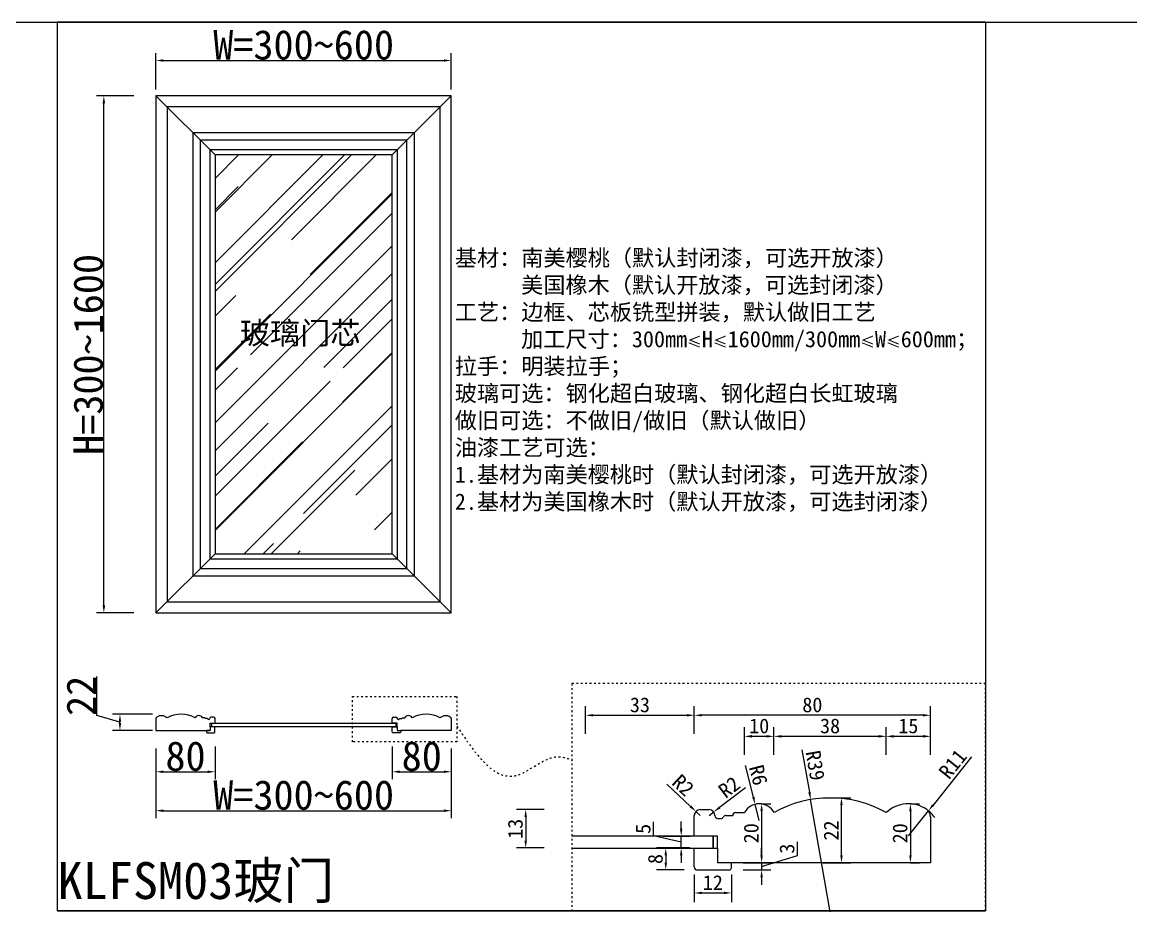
# Model space of a CAD drawing. Header units: millimetres. Extents: x 85186 to 129000, y -77269 to -36327.
# Drawn here: x 86820 to 88322, y -58719 to -57515 of the extents above; entities that cross this region are included whole.
import ezdxf

# ---------------------------------------------------------------- set-up
doc = ezdxf.new("R2010")
doc.units = ezdxf.units.MM
doc.linetypes.add('100', pattern=[30, 12, -18])
doc.layers.add('主色线', color=29, linetype='Continuous', lineweight=5)
doc.styles.add('KLF-1_宋体', font='SimSun.ttf')
doc.styles.get("Standard").update_dxf_attribs({"font": 'SimSun.ttf'})
doc.styles.add('ZB_宋体', font='SimSun.ttf')
doc.dimstyles.new('ZB16-1.0+4倍大样', dxfattribs={"dimscale": 10, "dimtxt": 2, "dimasz": 1, "dimexe": 1.25, "dimexo": 0.625, "dimgap": 0.4, "dimtad": 1, "dimdec": 1, "dimlfac": 0.25, "dimtxsty": 'Standard', "dimcen": 2.5, "dimclrd": 144, "dimclre": 144, "dimclrt": 4, "dimadec": 0, "dimazin": 0, "dimtfac": 1, "dimtdec": 1, "dimtmove": 1, "dimatfit": 3, "dimfxlon": 1, "dimarcsym": 0})
doc.dimstyles.new('客来福标注小', dxfattribs={"dimscale": 20, "dimtxt": 2, "dimasz": 0.5, "dimexe": 0.5, "dimexo": 0, "dimgap": 0.05, "dimtad": 1, "dimdec": 0, "dimzin": 0, "dimdsep": 46, "dimtxsty": 'Standard', "dimcen": 0, "dimclrd": 256, "dimclre": 256, "dimclrt": 256, "dimadec": 0, "dimazin": 0, "dimtfac": 1, "dimtdec": 0, "dimtofl": 0, "dimtmove": 1, "dimatfit": 3, "dimfxl": 2.2, "dimfxlon": 1, "dimtolj": 1, "dimtzin": 0, "dimarcsym": 0})

# ---------------------------------------------------------------- blocks, each defined once
blk = doc.blocks.new('*D2604')
at = {"lineweight": -2, "transparency": 16777216}
for p, q in [((86971.7, -57614.6), (86921, -57614.6)), ((86931, -58304.6), (86931, -57624.6)), ((86971.7, -58314.6), (86921, -58314.6))]:
    blk.add_line(p, q, dxfattribs=at)
at = {"transparency": 16777216}
for points in [[(86929.3, -57624.6), (86932.7, -57624.6), (86931, -57614.6)], [(86929.3, -58304.6), (86932.7, -58304.6), (86931, -58314.6)]]:
    blk.add_solid(points, dxfattribs=at)
at = {"layer": 'Defpoints', "color": 0, "transparency": 16777216}
for p in [(86931, -57614.6), (86971.7, -57614.6), (86971.7, -58314.6)]:
    blk.add_point(p, dxfattribs=at)
at = {"transparency": 16777216, "insert": (86910, -57964.6), "char_height": 40, "attachment_point": 5, "rotation": 90, "style": 'KLF-1_宋体'}
blk.add_mtext('\\A1;H=300~1600', dxfattribs=at)
blk = doc.blocks.new('*D2605')
at = {"lineweight": -2, "transparency": 16777216}
for p, q in [((86921.3, -58453.4), (86921.3, -58400.6)), ((86952.8, -58462.8), (86921.3, -58453.4)), ((86996.8, -58451.8), (86942.8, -58451.8)), ((86952.8, -58463.8), (86952.8, -58461.8)), ((86996.8, -58473.8), (86942.8, -58473.8))]:
    blk.add_line(p, q, dxfattribs=at)
at = {"transparency": 16777216}
for points in [[(86951.1, -58461.8), (86954.4, -58461.8), (86952.8, -58451.8)], [(86951.1, -58463.8), (86954.4, -58463.8), (86952.8, -58473.8)]]:
    blk.add_solid(points, dxfattribs=at)
at = {"layer": 'Defpoints', "color": 0, "transparency": 16777216}
for p in [(86952.8, -58451.8), (87035.6, -58451.8), (87035.6, -58473.8)]:
    blk.add_point(p, dxfattribs=at)
at = {"transparency": 16777216, "insert": (86900.3, -58427), "char_height": 40, "attachment_point": 5, "rotation": 90, "style": 'KLF-1_宋体'}
blk.add_mtext('\\A1;22', dxfattribs=at)
blk = doc.blocks.new('*D2606')
at = {"lineweight": -2, "transparency": 16777216}
for p, q in [((87001.6, -57606), (87001.6, -57556.6)), ((87401.6, -57606), (87401.6, -57556.6)), ((87011.6, -57566.6), (87391.6, -57566.6))]:
    blk.add_line(p, q, dxfattribs=at)
at = {"transparency": 16777216}
for points in [[(87011.6, -57564.9), (87011.6, -57568.2), (87001.6, -57566.6)], [(87391.6, -57564.9), (87391.6, -57568.2), (87401.6, -57566.6)]]:
    blk.add_solid(points, dxfattribs=at)
at = {"layer": 'Defpoints', "color": 0, "transparency": 16777216}
for p in [(87401.6, -57566.6), (87001.6, -57606), (87401.6, -57606)]:
    blk.add_point(p, dxfattribs=at)
at = {"transparency": 16777216, "insert": (87201.6, -57545.6), "char_height": 40, "attachment_point": 5, "style": 'KLF-1_宋体'}
blk.add_mtext('\\A1;W=300~600', dxfattribs=at)
blk = doc.blocks.new('*D2607')
at = {"lineweight": -2, "transparency": 16777216}
for p, q in [((87001.6, -58498.1), (87001.6, -58539.8)), ((87081.6, -58495.6), (87081.6, -58539.8)), ((87011.6, -58529.8), (87071.6, -58529.8))]:
    blk.add_line(p, q, dxfattribs=at)
at = {"transparency": 16777216}
for points in [[(87011.6, -58528.1), (87011.6, -58531.4), (87001.6, -58529.8)], [(87071.6, -58528.1), (87071.6, -58531.4), (87081.6, -58529.8)]]:
    blk.add_solid(points, dxfattribs=at)
at = {"layer": 'Defpoints', "color": 0, "transparency": 16777216}
for p in [(87001.6, -58498.1), (87081.6, -58495.6), (87081.6, -58529.8)]:
    blk.add_point(p, dxfattribs=at)
at = {"transparency": 16777216, "insert": (87041.6, -58508.8), "char_height": 40, "attachment_point": 5, "style": 'KLF-1_宋体'}
blk.add_mtext('\\A1;80', dxfattribs=at)
blk = doc.blocks.new('*D2608')
at = {"lineweight": -2, "transparency": 16777216}
for p, q in [((87321.6, -58495.6), (87321.6, -58539.8)), ((87401.6, -58498.1), (87401.6, -58539.8)), ((87331.6, -58529.8), (87391.6, -58529.8))]:
    blk.add_line(p, q, dxfattribs=at)
at = {"transparency": 16777216}
for points in [[(87331.6, -58528.1), (87331.6, -58531.4), (87321.6, -58529.8)], [(87391.6, -58528.1), (87391.6, -58531.4), (87401.6, -58529.8)]]:
    blk.add_solid(points, dxfattribs=at)
at = {"layer": 'Defpoints', "color": 0, "transparency": 16777216}
for p in [(87321.6, -58495.6), (87401.6, -58498.1), (87401.6, -58529.8)]:
    blk.add_point(p, dxfattribs=at)
at = {"transparency": 16777216, "insert": (87361.6, -58508.8), "char_height": 40, "attachment_point": 5, "style": 'KLF-1_宋体'}
blk.add_mtext('\\A1;80', dxfattribs=at)
blk = doc.blocks.new('*D2609')
at = {"lineweight": -2, "transparency": 16777216}
for p, q in [((87001.6, -58538.5), (87001.6, -58592.5)), ((87401.6, -58538.5), (87401.6, -58592.5)), ((87011.6, -58582.5), (87391.6, -58582.5))]:
    blk.add_line(p, q, dxfattribs=at)
at = {"transparency": 16777216}
for points in [[(87011.6, -58580.8), (87011.6, -58584.2), (87001.6, -58582.5)], [(87391.6, -58580.8), (87391.6, -58584.2), (87401.6, -58582.5)]]:
    blk.add_solid(points, dxfattribs=at)
at = {"layer": 'Defpoints', "color": 0, "transparency": 16777216}
for p in [(87001.6, -58513), (87401.6, -58513), (87401.6, -58582.5)]:
    blk.add_point(p, dxfattribs=at)
at = {"transparency": 16777216, "insert": (87201.6, -58561.5), "char_height": 40, "attachment_point": 5, "style": 'KLF-1_宋体'}
blk.add_mtext('\\A1;W=300~600', dxfattribs=at)
blk = doc.blocks.new('*D2610')
at = {"color": 144, "lineweight": -2, "transparency": 16777216}
for p, q in [((87527.4, -58581), (87489.9, -58581)), ((87502.4, -58591), (87502.4, -58623)), ((87527.4, -58633), (87489.9, -58633))]:
    blk.add_line(p, q, dxfattribs=at)
at = {"color": 144, "transparency": 16777216}
for points in [[(87500.7, -58591), (87504, -58591), (87502.4, -58581)], [(87500.7, -58623), (87504, -58623), (87502.4, -58633)]]:
    blk.add_solid(points, dxfattribs=at)
at = {"layer": 'Defpoints', "color": 0, "transparency": 16777216}
for p in [(87558.6, -58581), (87502.4, -58633), (87558.6, -58633)]:
    blk.add_point(p, dxfattribs=at)
at = {"color": 4, "transparency": 16777216, "insert": (87488.4, -58607), "char_height": 20, "attachment_point": 5, "rotation": 90}
blk.add_mtext('13', dxfattribs=at)
blk = doc.blocks.new('*D2611')
at = {"color": 144, "lineweight": -2, "transparency": 16777216}
for p, q in [((87730.7, -58478.3), (87730.7, -58440.8)), ((88050.7, -58478.3), (88050.7, -58440.8)), ((88040.7, -58453.3), (87740.7, -58453.3))]:
    blk.add_line(p, q, dxfattribs=at)
at = {"color": 144, "transparency": 16777216}
for points in [[(87740.7, -58451.6), (87740.7, -58454.9), (87730.7, -58453.3)], [(88040.7, -58451.6), (88040.7, -58454.9), (88050.7, -58453.3)]]:
    blk.add_solid(points, dxfattribs=at)
at = {"layer": 'Defpoints', "color": 0, "transparency": 16777216}
for p in [(87730.7, -58453.3), (87730.7, -58561.9), (88050.7, -58621.9)]:
    blk.add_point(p, dxfattribs=at)
at = {"color": 4, "transparency": 16777216, "insert": (87890.7, -58439.3), "char_height": 20, "attachment_point": 5}
blk.add_mtext('80', dxfattribs=at)
blk = doc.blocks.new('*D2612')
at = {"color": 144, "lineweight": -2, "transparency": 16777216}
for p, q in [((87905.1, -58565), (87942.6, -58565)), ((87930.1, -58643), (87930.1, -58575)), ((87905.1, -58653), (87942.6, -58653))]:
    blk.add_line(p, q, dxfattribs=at)
at = {"color": 144, "transparency": 16777216}
for points in [[(87928.5, -58575), (87931.8, -58575), (87930.1, -58565)], [(87928.5, -58643), (87931.8, -58643), (87930.1, -58653)]]:
    blk.add_solid(points, dxfattribs=at)
at = {"layer": 'Defpoints', "color": 0, "transparency": 16777216}
for p in [(87743.5, -58565), (87930.1, -58565), (87878.7, -58653)]:
    blk.add_point(p, dxfattribs=at)
at = {"color": 4, "transparency": 16777216, "insert": (87916.1, -58609.3), "char_height": 20, "attachment_point": 5, "rotation": 90}
blk.add_mtext('22', dxfattribs=at)
blk = doc.blocks.new('*D2613')
at = {"color": 144, "lineweight": -2, "transparency": 16777216}
for p, q in [((87583.5, -58478.3), (87583.5, -58440.8)), ((87730.7, -58478.3), (87730.7, -58440.8)), ((87593.5, -58453.3), (87720.7, -58453.3))]:
    blk.add_line(p, q, dxfattribs=at)
at = {"color": 144, "transparency": 16777216}
for points in [[(87593.5, -58451.6), (87593.5, -58454.9), (87583.5, -58453.3)], [(87720.7, -58451.6), (87720.7, -58454.9), (87730.7, -58453.3)]]:
    blk.add_solid(points, dxfattribs=at)
at = {"layer": 'Defpoints', "color": 0, "transparency": 16777216}
for p in [(87730.7, -58453.3), (87583.5, -58531.9), (87730.7, -58539.9)]:
    blk.add_point(p, dxfattribs=at)
at = {"color": 4, "transparency": 16777216, "insert": (87657.1, -58439.3), "char_height": 20, "attachment_point": 5}
blk.add_mtext('33', dxfattribs=at)
blk = doc.blocks.new('*D2614')
at = {"color": 144, "lineweight": -2, "transparency": 16777216}
for p, q in [((87713, -58607), (87713, -58597)), ((87675.6, -58616.5), (87675.6, -58597.6)), ((87713, -58625), (87675.6, -58616.5)), ((87688, -58617), (87725.5, -58617)), ((87713, -58633), (87713, -58617)), ((87713, -58633), (87713, -58617)), ((87724.5, -58633), (87700.5, -58633)), ((87713, -58643), (87713, -58653))]:
    blk.add_line(p, q, dxfattribs=at)
at = {"color": 144, "transparency": 16777216}
for points in [[(87711.4, -58607), (87714.7, -58607), (87713, -58617)], [(87711.4, -58643), (87714.7, -58643), (87713, -58633)]]:
    blk.add_solid(points, dxfattribs=at)
at = {"layer": 'Defpoints', "color": 0, "transparency": 16777216}
for p in [(87674.9, -58617), (87713, -58617), (87730.7, -58633)]:
    blk.add_point(p, dxfattribs=at)
at = {"color": 4, "transparency": 16777216, "insert": (87661.6, -58607.1), "char_height": 20, "attachment_point": 5, "rotation": 90}
blk.add_mtext('5', dxfattribs=at)
blk = doc.blocks.new('*D2615')
at = {"color": 144, "lineweight": -2, "transparency": 16777216}
for p, q in [((87990.7, -58506.8), (87990.7, -58469.3)), ((88050.7, -58506.8), (88050.7, -58469.3)), ((88040.7, -58481.8), (88000.7, -58481.8))]:
    blk.add_line(p, q, dxfattribs=at)
at = {"color": 144, "transparency": 16777216}
for points in [[(88000.7, -58480.1), (88000.7, -58483.5), (87990.7, -58481.8)], [(88040.7, -58480.1), (88040.7, -58483.5), (88050.7, -58481.8)]]:
    blk.add_solid(points, dxfattribs=at)
at = {"layer": 'Defpoints', "color": 0, "transparency": 16777216}
for p in [(87990.7, -58481.8), (87990.7, -58535.9), (88050.7, -58624.4)]:
    blk.add_point(p, dxfattribs=at)
at = {"color": 4, "transparency": 16777216, "insert": (88020.7, -58467.8), "char_height": 20, "attachment_point": 5}
blk.add_mtext('15', dxfattribs=at)
blk = doc.blocks.new('*D2616')
at = {"color": 144, "lineweight": -2, "transparency": 16777216}
for p, q in [((87838.7, -58506.8), (87838.7, -58469.3)), ((87990.7, -58506.8), (87990.7, -58469.3)), ((87980.7, -58481.8), (87848.7, -58481.8))]:
    blk.add_line(p, q, dxfattribs=at)
at = {"color": 144, "transparency": 16777216}
for points in [[(87848.7, -58480.1), (87848.7, -58483.5), (87838.7, -58481.8)], [(87980.7, -58480.1), (87980.7, -58483.5), (87990.7, -58481.8)]]:
    blk.add_solid(points, dxfattribs=at)
at = {"layer": 'Defpoints', "color": 0, "transparency": 16777216}
for p in [(87838.7, -58481.8), (87990.7, -58535.9), (87838.7, -58585)]:
    blk.add_point(p, dxfattribs=at)
at = {"color": 4, "transparency": 16777216, "insert": (87914.7, -58467.8), "char_height": 20, "attachment_point": 5}
blk.add_mtext('38', dxfattribs=at)
blk = doc.blocks.new('*D2617')
at = {"color": 144, "lineweight": -2, "transparency": 16777216}
for p, q in [((87798.7, -58506.8), (87798.7, -58469.3)), ((87838.7, -58506.8), (87838.7, -58469.3)), ((87828.7, -58481.8), (87808.7, -58481.8))]:
    blk.add_line(p, q, dxfattribs=at)
at = {"color": 144, "transparency": 16777216}
for points in [[(87808.7, -58480.1), (87808.7, -58483.5), (87798.7, -58481.8)], [(87828.7, -58480.1), (87828.7, -58483.5), (87838.7, -58481.8)]]:
    blk.add_solid(points, dxfattribs=at)
at = {"layer": 'Defpoints', "color": 0, "transparency": 16777216}
for p in [(87798.7, -58481.8), (87798.7, -58585), (87838.7, -58585)]:
    blk.add_point(p, dxfattribs=at)
at = {"color": 4, "transparency": 16777216, "insert": (87818.7, -58467.8), "char_height": 20, "attachment_point": 5}
blk.add_mtext('10', dxfattribs=at)
blk = doc.blocks.new('*D2618')
at = {"color": 144, "lineweight": -2, "transparency": 16777216}
for p, q in [((88023.5, -58573.2), (88036, -58573.2)), ((88023.5, -58583.2), (88023.5, -58643)), ((88023.5, -58653), (88036, -58653))]:
    blk.add_line(p, q, dxfattribs=at)
at = {"color": 144, "transparency": 16777216}
for points in [[(88021.8, -58583.2), (88025.2, -58583.2), (88023.5, -58573.2)], [(88021.8, -58643), (88025.2, -58643), (88023.5, -58653)]]:
    blk.add_solid(points, dxfattribs=at)
at = {"layer": 'Defpoints', "color": 0, "transparency": 16777216}
for p in [(88017.4, -58573.2), (88017.4, -58653), (88023.5, -58653)]:
    blk.add_point(p, dxfattribs=at)
at = {"color": 4, "transparency": 16777216, "insert": (88009.5, -58613.1), "char_height": 20, "attachment_point": 5, "rotation": 90}
blk.add_mtext('20', dxfattribs=at)
blk = doc.blocks.new('*D2619')
at = {"color": 144, "lineweight": -2, "transparency": 16777216}
for p, q in [((87821.9, -58573), (87834.4, -58573)), ((87821.9, -58583), (87821.9, -58643)), ((87821.9, -58653), (87834.4, -58653))]:
    blk.add_line(p, q, dxfattribs=at)
at = {"color": 144, "transparency": 16777216}
for points in [[(87820.3, -58583), (87823.6, -58583), (87821.9, -58573)], [(87820.3, -58643), (87823.6, -58643), (87821.9, -58653)]]:
    blk.add_solid(points, dxfattribs=at)
at = {"layer": 'Defpoints', "color": 0, "transparency": 16777216}
for p in [(87818.7, -58573), (87818.7, -58653), (87821.9, -58653)]:
    blk.add_point(p, dxfattribs=at)
at = {"color": 4, "transparency": 16777216, "insert": (87807.9, -58613), "char_height": 20, "attachment_point": 5, "rotation": 90}
blk.add_mtext('20', dxfattribs=at)
blk = doc.blocks.new('*D2620')
at = {"color": 144, "lineweight": -2, "transparency": 16777216}
for p, q in [((88106.4, -58509.6), (88054.2, -58574.8)), ((88020.7, -58616.6), (88048, -58582.6))]:
    blk.add_line(p, q, dxfattribs=at)
blk.add_arc((88020.7, -58616.6), 43.5, 34.8478, 55.1769, dxfattribs=at)
at = {"color": 144, "transparency": 16777216}
blk.add_solid([(88052.9, -58573.8), (88055.5, -58575.8), (88048, -58582.6)], dxfattribs=at)
at = {"layer": 'Defpoints', "color": 0, "transparency": 16777216}
for p in [(88048, -58582.6), (88020.7, -58616.6)]:
    blk.add_point(p, dxfattribs=at)
at = {"color": 4, "transparency": 16777216, "insert": (88080.8, -58519.2), "char_height": 20, "attachment_point": 5, "rotation": 51.3041}
blk.add_mtext('R11', dxfattribs=at)
blk = doc.blocks.new('*D2621')
at = {"color": 144, "lineweight": -2, "transparency": 16777216}
for p, q in [((87876.6, -58499.9), (87886.6, -58557.5)), ((87914.7, -58719.4), (87888.3, -58567.3))]:
    blk.add_line(p, q, dxfattribs=at)
at = {"color": 144, "transparency": 16777216}
blk.add_solid([(87888.3, -58557.2), (87885, -58557.7), (87888.3, -58567.3)], dxfattribs=at)
at = {"layer": 'Defpoints', "color": 0, "transparency": 16777216}
for p in [(87888.3, -58567.3), (87914.7, -58719.4)]:
    blk.add_point(p, dxfattribs=at)
at = {"color": 4, "transparency": 16777216, "insert": (87894.6, -58521.3), "char_height": 20, "attachment_point": 5, "rotation": 279.8522}
blk.add_mtext('R39', dxfattribs=at)
blk = doc.blocks.new('*D2622')
at = {"color": 144, "lineweight": -2, "transparency": 16777216}
for p, q in [((87799.7, -58521.2), (87810.7, -58564.1)), ((87818.7, -58595.7), (87813.1, -58573.7))]:
    blk.add_line(p, q, dxfattribs=at)
at = {"color": 144, "transparency": 16777216}
blk.add_solid([(87812.3, -58563.6), (87809.1, -58564.5), (87813.1, -58573.7)], dxfattribs=at)
at = {"layer": 'Defpoints', "color": 0, "transparency": 16777216}
for p in [(87813.1, -58573.7), (87818.7, -58595.7)]:
    blk.add_point(p, dxfattribs=at)
at = {"color": 4, "transparency": 16777216, "insert": (87817.5, -58534.3), "char_height": 20, "attachment_point": 5, "rotation": 284.3203}
blk.add_mtext('R6', dxfattribs=at)
blk = doc.blocks.new('*D2623')
at = {"color": 144, "lineweight": -2, "transparency": 16777216}
for p, q in [((87693.7, -58546.5), (87725.7, -58576.7)), ((87738.7, -58589), (87732.9, -58583.5))]:
    blk.add_line(p, q, dxfattribs=at)
at = {"color": 144, "transparency": 16777216}
blk.add_solid([(87726.8, -58575.5), (87724.5, -58577.9), (87732.9, -58583.5)], dxfattribs=at)
at = {"layer": 'Defpoints', "color": 0, "transparency": 16777216}
for p in [(87732.9, -58583.5), (87738.7, -58589)]:
    blk.add_point(p, dxfattribs=at)
at = {"color": 4, "transparency": 16777216, "insert": (87715.7, -58548), "char_height": 20, "attachment_point": 5, "rotation": 316.6628}
blk.add_mtext('R2', dxfattribs=at)
blk = doc.blocks.new('*D2624')
at = {"color": 144, "lineweight": -2, "transparency": 16777216}
for p, q in [((87800, -58551.4), (87765.1, -58578.1)), ((87750.7, -58589), (87757.1, -58584.2))]:
    blk.add_line(p, q, dxfattribs=at)
at = {"color": 144, "transparency": 16777216}
blk.add_solid([(87764, -58576.8), (87766.1, -58579.4), (87757.1, -58584.2)], dxfattribs=at)
at = {"layer": 'Defpoints', "color": 0, "transparency": 16777216}
for p in [(87750.7, -58589), (87757.1, -58584.2)]:
    blk.add_point(p, dxfattribs=at)
at = {"color": 4, "transparency": 16777216, "insert": (87778, -58550.6), "char_height": 20, "attachment_point": 5, "rotation": 37.3815}
blk.add_mtext('R2', dxfattribs=at)
blk = doc.blocks.new('sdd')
for p, q in [((120465.9, 51557.2), (120459.2, 51557.2)), ((120459.2, 51557.2), (120459.2, 51552.1)), ((120465.9, 51550.1), (120465.9, 51557.2))]:
    blk.add_line(p, q)
at = {"color": 0}
for p, q in [((120459.2, 51552.1), (120454.2, 51552.1)), ((120454.2, 51552.1), (120454.2, 51550.1)), ((120455.2, 51549.1), (120464.9, 51549.1))]:
    blk.add_line(p, q, dxfattribs=at)
for centre, start, end in [((120455.2, 51550.1), 180, 270), ((120464.9, 51550.1), 270, 0)]:
    blk.add_arc(centre, 1, start, end, dxfattribs=at)
blk = doc.blocks.new('*D2672')
at = {"color": 144, "lineweight": -2, "transparency": 16777216}
for p, q in [((87730.7, -58668.9), (87730.7, -58706.4)), ((87781.1, -58668.9), (87781.1, -58706.4)), ((87740.7, -58693.9), (87771.1, -58693.9))]:
    blk.add_line(p, q, dxfattribs=at)
at = {"color": 144, "transparency": 16777216}
for points in [[(87740.7, -58692.2), (87740.7, -58695.5), (87730.7, -58693.9)], [(87771.1, -58692.2), (87771.1, -58695.5), (87781.1, -58693.9)]]:
    blk.add_solid(points, dxfattribs=at)
at = {"layer": 'Defpoints', "color": 0, "transparency": 16777216}
for p in [(87730.7, -58650.2), (87781.1, -58656.9), (87781.1, -58693.9)]:
    blk.add_point(p, dxfattribs=at)
at = {"color": 4, "transparency": 16777216, "insert": (87755.9, -58679.9), "char_height": 20, "attachment_point": 5}
blk.add_mtext('12', dxfattribs=at)
blk = doc.blocks.new('*D2673')
at = {"color": 144, "lineweight": -2, "transparency": 16777216}
for p, q in [((87870.4, -58643.3), (87870.4, -58624.5)), ((87821.9, -58643), (87821.9, -58633)), ((87796.9, -58653), (87834.4, -58653)), ((87821.9, -58657.9), (87870.4, -58643.3)), ((87821.9, -58653), (87821.9, -58662.7)), ((87821.9, -58653), (87821.9, -58662.7)), ((87796.9, -58662.7), (87834.4, -58662.7)), ((87821.9, -58672.7), (87821.9, -58682.7))]:
    blk.add_line(p, q, dxfattribs=at)
at = {"color": 144, "transparency": 16777216}
for points in [[(87820.3, -58643), (87823.6, -58643), (87821.9, -58653)], [(87820.3, -58672.7), (87823.6, -58672.7), (87821.9, -58662.7)]]:
    blk.add_solid(points, dxfattribs=at)
at = {"layer": 'Defpoints', "color": 0, "transparency": 16777216}
for p in [(87786.6, -58653), (87786.6, -58662.7), (87821.9, -58662.7)]:
    blk.add_point(p, dxfattribs=at)
at = {"color": 4, "transparency": 16777216, "insert": (87856.4, -58633.9), "char_height": 20, "attachment_point": 5, "rotation": 90}
blk.add_mtext('3', dxfattribs=at)
blk = doc.blocks.new('*D2674')
at = {"color": 144, "lineweight": -2, "transparency": 16777216}
for p, q in [((87717, -58633), (87679.6, -58633)), ((87692.1, -58643), (87692.1, -58652.7)), ((87717, -58662.7), (87679.6, -58662.7))]:
    blk.add_line(p, q, dxfattribs=at)
at = {"color": 144, "transparency": 16777216}
for points in [[(87690.4, -58643), (87693.7, -58643), (87692.1, -58633)], [(87690.4, -58652.7), (87693.7, -58652.7), (87692.1, -58662.7)]]:
    blk.add_solid(points, dxfattribs=at)
at = {"layer": 'Defpoints', "color": 0, "transparency": 16777216}
for p in [(87723.2, -58633), (87692.1, -58662.7), (87723.2, -58662.7)]:
    blk.add_point(p, dxfattribs=at)
at = {"color": 4, "transparency": 16777216, "insert": (87678.1, -58647.9), "char_height": 20, "attachment_point": 5, "rotation": 90}
blk.add_mtext('8', dxfattribs=at)

msp = doc.modelspace()

# ---------------------------------------------------------------- hatches: boundary and pattern name
at = {"layer": '主色线'}
h = msp.add_hatch(dxfattribs=at)
h.set_pattern_fill('AR-RROOF', color=4, scale=3, angle=45, style=0)
h.set_pattern_definition([(45, (-33391.63, -110031), (64.657844, 172.420918), [1143, -152.4, 381, -76.2]), (45, (-33346.91, -109932.4), (-125.54398, 17.78091), [228.6, -25.146, 457.2, -57.15]), (45, (-33410.49, -109958.26), (244.083361, 316.28462), [609.6, -106.68, 304.8, -76.2])])
h.paths.add_polyline_path([(87081.558, -58234.551), (87321.558, -58234.551), (87321.558, -57694.551), (87081.558, -57694.551)])

# ---------------------------------------------------------------- linework, layer by layer
for p, q in [((85318.615, -57514.692), (128999.726, -57514.692)), ((88125.406, -57514.692), (86868.282, -57514.692)), ((86868.282, -57514.692), (88125.406, -57514.692)), ((87414.066, -57514.692), (87082.908, -57514.692)), ((87552.176, -57514.692), (87414.066, -57514.692)), ((87414.066, -57514.692), (87891.205, -57514.692)), ((87891.205, -57514.692), (87552.176, -57514.692)), ((88125.406, -57514.692), (87891.205, -57514.692)), ((88125.406, -57514.692), (87891.205, -57514.692)), ((87001.558, -58458.214), (87001.558, -58473.801)), ((87067.558, -58456.801), (87064.558, -58456.801)), ((87070.826, -58457.801), (87068.558, -58457.801)), ((87068.558, -58457.801), (87068.558, -58457.801)), ((87073.558, -58458.801), (87072.558, -58458.801)), ((87079.558, -58455.801), (87076.558, -58455.801)), ((87081.558, -58463.801), (87081.558, -58457.801)), ((87321.558, -58463.801), (87321.558, -58457.801)), ((87323.558, -58455.801), (87326.558, -58455.801)), ((87329.558, -58458.801), (87330.558, -58458.801)), ((87332.29, -58457.801), (87334.558, -58457.801)), ((87334.558, -58457.801), (87334.558, -58457.801)), ((87335.558, -58456.801), (87338.558, -58456.801)), ((87401.558, -58458.214), (87401.558, -58473.801)), ((87074.819, -58468.75), (87074.819, -58463.801)), ((87074.819, -58468.801), (87074.819, -58463.801)), ((87074.819, -58463.801), (87081.558, -58463.801)), ((87081.558, -58468.75), (87074.819, -58468.75)), ((87328.297, -58463.801), (87321.558, -58463.801)), ((87321.558, -58468.75), (87328.297, -58468.75)), ((87328.297, -58468.75), (87328.297, -58463.801)), ((87328.297, -58468.801), (87328.297, -58463.801)), ((86868.282, -58718.315), (88125.406, -58718.315))]:
    msp.add_line(p, q)
at = {"color": 0}
for p, q in [((86868.282, -58718.315), (86868.282, -57514.692)), ((87074.819, -58463.801), (87076.819, -58463.801)), ((87076.819, -58463.801), (87076.819, -58468.75)), ((87328.297, -58463.801), (87326.297, -58463.801)), ((87326.297, -58463.801), (87326.297, -58468.75))]:
    msp.add_line(p, q, dxfattribs=at)
at = {"color": 3}
for q in [(86868.282, -57514.692), (88125.406, -58718.315)]:
    msp.add_line((88125.406, -57514.692), q, dxfattribs=at)
at = {"color": 4}
for p, q in [((87077.558, -58463.801), (87321.558, -58463.801)), ((87328.297, -58468.75), (87077.558, -58468.75)), ((87312.865, -58463.801), (87328.297, -58463.801)), ((87756.493, -58617.035), (87564.871, -58617.035)), ((87564.871, -58633.035), (87756.493, -58633.035))]:
    msp.add_line(p, q, dxfattribs=at)
at = {"color": 2}
for p, q in [((87738.748, -58581.035), (87750.748, -58581.035)), ((87730.748, -58617.035), (87730.748, -58589.035)), ((87762.748, -58593.035), (87766.748, -58593.035)), ((87773.677, -58589.035), (87782.748, -58589.035)), ((87782.748, -58589.035), (87782.748, -58589.035)), ((87786.748, -58585.035), (87798.748, -58585.035)), ((88050.748, -58590.688), (88050.748, -58653.035)), ((87762.206, -58617.035), (87730.748, -58617.035)), ((87756.493, -58617.035), (87756.493, -58633.035)), ((87756.493, -58633.035), (87756.493, -58617.035)), ((87762.206, -58633.035), (87762.206, -58617.035)), ((87730.748, -58658.706), (87730.748, -58633.035)), ((87730.748, -58633.035), (87762.206, -58633.035)), ((87762.206, -58633.035), (87762.206, -58653.035)), ((87781.146, -58659.706), (87781.146, -58653.035)), ((87734.748, -58662.706), (87778.146, -58662.706))]:
    msp.add_line(p, q, dxfattribs=at)
at = {"color": 0}
msp.add_lwpolyline([(86868.282, -57514.692), (88125.406, -57514.692), (88125.406, -58718.315), (86868.282, -58718.315)], close=True, dxfattribs=at)
for points in [[(87001.558, -58314.551), (87401.558, -58314.551), (87401.558, -57614.551), (87001.558, -57614.551)], [(87061.558, -58254.551), (87341.558, -58254.551), (87341.558, -57674.551), (87061.558, -57674.551)], [(87081.558, -58234.551), (87321.558, -58234.551), (87321.558, -57694.551), (87081.558, -57694.551)]]:
    msp.add_lwpolyline(points, close=True)
at = {"color": 250}
for points in [[(87081.558, -57694.551), (87001.558, -57614.551)], [(87321.558, -57694.551), (87401.558, -57614.551)], [(87081.558, -58234.551), (87001.558, -58314.551)], [(87401.558, -58314.551), (87321.558, -58234.551)]]:
    msp.add_lwpolyline(points, dxfattribs=at)
for points in [[(87016.558, -58299.551), (87386.558, -58299.551), (87386.558, -57629.551), (87016.558, -57629.551)], [(87051.558, -58264.551), (87351.558, -58264.551), (87351.558, -57664.551), (87051.558, -57664.551)], [(87074.547, -58241.561), (87328.568, -58241.561), (87328.568, -57687.54), (87074.547, -57687.54)]]:
    msp.add_lwpolyline(points, close=True, dxfattribs=at)
at = {"color": 251, "linetype": '100', "ltscale": 0.2}
for points in [[(88125.406, -58410.454), (87564.871, -58410.454), (87564.871, -58718.315), (88125.406, -58718.315)], [(87267.587, -58427.865), (87409.215, -58427.865), (87409.215, -58489.368), (87267.587, -58489.368)]]:
    msp.add_lwpolyline(points, close=True, dxfattribs=at)
for points in [[(87001.558, -58459.507), (87001.558, -58473.801), (87074.65, -58473.801)], [(87328.558, -58457.801), (87328.558, -58457.801)], [(87331.558, -58457.801), (87331.558, -58457.801)], [(87401.558, -58459.507), (87401.558, -58473.801), (87333.297, -58473.801)]]:
    msp.add_lwpolyline(points)
at = {"color": 2}
msp.add_lwpolyline([(88050.748, -58595.86), (88050.748, -58653.035), (87762.206, -58653.035)], dxfattribs=at)
for centre, radius, start, end in [((87004.558, -58458.214), 3, 124.823145, 180), ((87009.058, -58464.683), 10.88, 46.423688, 124.823145), ((87035.558, -58490.401), 38.6, 60.512874, 119.487126), ((87059.558, -58459.472), 5.668, 28.106403, 151.893597), ((87067.558, -58457.801), 1, 0, 90), ((87070.826, -58458.801), 1, 30, 90), ((87072.558, -58457.801), 1, 210, 270), ((87073.558, -58457.801), 1, 270, 0), ((87076.558, -58457.801), 2, 90, 180), ((87079.558, -58457.801), 2, 0, 90), ((87323.558, -58457.801), 2, 90, 180), ((87326.558, -58457.801), 2, 0, 90), ((87329.558, -58457.801), 1, 180, 270), ((87330.558, -58457.801), 1, 270, 330), ((87332.29, -58458.801), 1, 90, 150), ((87335.558, -58457.801), 1, 90, 180), ((87343.558, -58459.472), 5.668, 28.106403, 151.893597), ((87367.558, -58490.401), 38.6, 60.512874, 119.487126), ((87394.058, -58464.683), 10.88, 55.176855, 133.576312), ((87398.558, -58458.214), 3, 360, 55.176855)]:
    msp.add_arc(centre, radius, start, end)
for centre, radius, start, end in [((87914.748, -58719.435), 154.4, 60.512874, 119.487126), ((87738.748, -58589.035), 8, 90, 180), ((87750.748, -58589.035), 8, 0, 90), ((87818.748, -58595.717), 22.674, 28.106403, 151.893597), ((88020.748, -58616.565), 43.521, 55.176855, 133.576312), ((88038.748, -58590.688), 12, 360, 55.176855), ((87762.748, -58589.035), 4, 180, 270), ((87766.748, -58589.035), 4, 270, 330), ((87773.677, -58593.035), 4, 90, 150), ((87786.748, -58589.035), 4, 90, 180), ((87734.748, -58658.706), 4, 180, 270), ((87778.146, -58659.706), 3, 270, 0)]:
    msp.add_arc(centre, radius, start, end, dxfattribs=at)
at = {"color": 251, "linetype": '100', "ltscale": 0.2}
msp.add_open_spline([(87409.215, -58468.11), (87434.163, -58505.203), (87473.425, -58563.579), (87532.985, -58503.905), (87557.783, -58510.67), (87564.871, -58514.347)], degree=3, knots=[0, 0, 0, 0, 104.12393614, 163.86704004, 188.21827368, 188.21827368, 188.21827368, 188.21827368], dxfattribs=at)

# ---------------------------------------------------------------- block references
at = {"color": 0}
msp.add_blockref('sdd', (-33384.372, -110025.95), dxfattribs=at)
at = {"color": 0, "xscale": -1}
msp.add_blockref('sdd', (207787.487, -110025.95), dxfattribs=at)

# ---------------------------------------------------------------- texts
at = {"lineweight": 25, "attachment_point": 1}
for s, insert, char_height, width, style in [('基材：南美樱桃（默认封闭漆，可选开放漆）\\P      美国橡木（默认开放漆，可选封闭漆）\\P工艺：边框、芯板铣型拼装，默认做旧工艺\\P      加工尺寸：300mm{\\H0.6667x;≤}H{\\H0.6667x;≤}1600mm/300mm{\\H0.6667x;≤\\H1.5x;W\\H0.6667x;≤\\H1.5x;600mm}；\\P拉手：明装拉手；\\P玻璃可选：钢化超白玻璃、钢化超白长虹玻璃\\P做旧可选：不做旧/做旧（默认做旧）\\P油漆工艺可选：\\P1.基材为南美樱桃时（默认封闭漆，可选开放漆）\\P2.基材为美国橡木时（默认开放漆，可选封闭漆）', (87406.374, -57822.903), 22, 722.3022, 'ZB_宋体'), ('KLFSM03玻门', (86868.282, -58652.114), 50, 6766.6201, 'KLF-1_宋体')]:
    msp.add_mtext(s, dxfattribs=dict(at, insert=insert, char_height=char_height, width=width, style=style))
at = {"color": 2, "insert": (87094.652, -57920.698), "char_height": 30, "width": 337.50801, "attachment_point": 1}
msp.add_mtext('{\\fSimSun|b0|i0|c134|p2; 玻璃门芯}', dxfattribs=at)

# ---------------------------------------------------------------- dimensions: what is measured, and where the dimension line sits
at = {"color": 0}
dim = msp.add_linear_dim(base=(87401.558, -57566.577), p1=(87001.558, -57606.04), p2=(87401.558, -57606.04), text='W=300~600', dimstyle='客来福标注小', override={"dimtxsty": 'KLF-1_宋体'}, dxfattribs=at)
dim.commit()
dim.dimension.update_dxf_attribs({"geometry": '*D2606', "text_midpoint": (87201.558, -57545.577)})
dim = msp.add_linear_dim(base=(86930.991, -57614.551), p1=(86971.668, -58314.551), p2=(86971.668, -57614.551), angle=90, text='H=300~1600', dimstyle='客来福标注小', override={"dimtxsty": 'KLF-1_宋体'}, dxfattribs=at)
dim.commit()
dim.dimension.update_dxf_attribs({"geometry": '*D2604', "text_midpoint": (86909.991, -57964.551)})
dim = msp.add_linear_dim(base=(86952.776, -58451.801), p1=(87035.558, -58473.801), p2=(87035.558, -58451.801), angle=90, dimstyle='客来福标注小', override={"dimtxsty": 'KLF-1_宋体'}, dxfattribs=at)
dim.commit()
dim.dimension.update_dxf_attribs({"geometry": '*D2605', "text_midpoint": (86900.276, -58452.351)})
at = {"color": 2}
dim = msp.add_linear_dim(base=(87730.748, -58453.273), p1=(87583.535, -58531.896), p2=(87730.748, -58539.896), text='33', dimstyle='ZB16-1.0+4倍大样', dxfattribs=at)
dim.commit()
dim.dimension.update_dxf_attribs({"geometry": '*D2613', "text_midpoint": (87657.142, -58439.273)})
dim = msp.add_linear_dim(base=(87730.748, -58453.273), p1=(88050.748, -58621.862), p2=(87730.748, -58561.895), angle=180, dimstyle='ZB16-1.0+4倍大样', dxfattribs=at)
dim.commit()
dim.dimension.update_dxf_attribs({"geometry": '*D2611', "text_midpoint": (87890.748, -58439.273)})
for base, p1, p2, picture, middle in [((87798.748, -58481.807), (87838.748, -58585.035), (87798.748, -58585.035), '*D2617', (87818.748, -58467.807)), ((87838.748, -58481.807), (87990.748, -58535.896), (87838.748, -58585.035), '*D2616', (87914.748, -58467.807)), ((87990.748, -58481.807), (88050.748, -58624.447), (87990.748, -58535.896), '*D2615', (88020.748, -58467.807))]:
    dim = msp.add_linear_dim(base=base, p1=p1, p2=p2, dimstyle='ZB16-1.0+4倍大样', dxfattribs=at)
    dim.commit()
    dim.dimension.update_dxf_attribs({"geometry": picture, "text_midpoint": middle})
at = {"color": 0}
for base, p1, p2, picture, middle in [((87081.558, -58529.78), (87001.558, -58498.061), (87081.558, -58495.561), '*D2607', (87041.558, -58508.78)), ((87401.558, -58529.78), (87321.558, -58495.561), (87401.558, -58498.061), '*D2608', (87361.558, -58508.78))]:
    dim = msp.add_linear_dim(base=base, p1=p1, p2=p2, dimstyle='客来福标注小', override={"dimtxsty": 'KLF-1_宋体'}, dxfattribs=at)
    dim.commit()
    dim.dimension.update_dxf_attribs({"geometry": picture, "text_midpoint": middle})
at = {"color": 2}
for center, mpoint, text, picture, middle in [((87914.748, -58719.435), (87888.329, -58567.312), 'R39', '*D2621', (87894.556, -58521.346)), ((87818.748, -58595.717), (87813.14, -58573.748), 'R6', '*D2622', (87817.522, -58534.31))]:
    dim = msp.add_radius_dim(center=center, mpoint=mpoint, text=text, dimstyle='ZB16-1.0+4倍大样', dxfattribs=at)
    dim.commit()
    dim.dimension.update_dxf_attribs({"geometry": picture, "text_midpoint": middle})
dim = msp.add_radius_dim(center=(88020.748, -58616.565), mpoint=(88047.957, -58582.597), text='R11', dimstyle='ZB16-1.0+4倍大样', dxfattribs=at)
dim.commit()
dim.dimension.update_dxf_attribs({"geometry": '*D2620', "text_midpoint": (88091.719, -58527.966), "dimtype": 164})
at = {"color": 0}
dim = msp.add_linear_dim(base=(87401.558, -58582.489), p1=(87001.558, -58512.99), p2=(87401.558, -58512.99), text='W=300~600', dimstyle='客来福标注小', override={"dimtxsty": 'KLF-1_宋体'}, dxfattribs=at)
dim.commit()
dim.dimension.update_dxf_attribs({"geometry": '*D2609', "text_midpoint": (87201.558, -58582.489), "dimtype": 160})
at = {"color": 2}
for center, mpoint, picture, middle in [((87738.748, -58589.035), (87732.93, -58583.545), '*D2623', (87715.655, -58547.997)), ((87750.748, -58589.035), (87757.105, -58584.178), '*D2624', (87777.975, -58550.614))]:
    dim = msp.add_radius_dim(center=center, mpoint=mpoint, dimstyle='ZB16-1.0+4倍大样', dxfattribs=at)
    dim.commit()
    dim.dimension.update_dxf_attribs({"geometry": picture, "text_midpoint": middle})
dim = msp.add_linear_dim(base=(87930.147, -58565.037), p1=(87878.712, -58653.035), p2=(87743.506, -58565.037), angle=90, dimstyle='ZB16-1.0+4倍大样', override={"dimdec": 0}, dxfattribs=at)
dim.commit()
dim.dimension.update_dxf_attribs({"geometry": '*D2612', "text_midpoint": (87930.147, -58609.322), "dimtype": 160})
dim = msp.add_linear_dim(base=(87502.366, -58633.035), p1=(87558.562, -58581.035), p2=(87558.562, -58633.035), angle=90, dimstyle='ZB16-1.0+4倍大样', dxfattribs=at)
dim.commit()
dim.dimension.update_dxf_attribs({"geometry": '*D2610', "text_midpoint": (87502.366, -58607.035), "dimtype": 160})
for base, p1, p2, picture, middle in [((87821.935, -58653.035), (87818.748, -58573.043), (87818.748, -58653.035), '*D2619', (87807.935, -58613.039)), ((88023.496, -58653.035), (88017.427, -58573.17), (88017.427, -58653.035), '*D2618', (88009.496, -58613.103))]:
    dim = msp.add_linear_dim(base=base, p1=p1, p2=p2, angle=90, dimstyle='ZB16-1.0+4倍大样', override={"dimdec": 0}, dxfattribs=at)
    dim.commit()
    dim.dimension.update_dxf_attribs({"geometry": picture, "text_midpoint": middle})
dim = msp.add_linear_dim(base=(87713.021, -58617.035), p1=(87730.748, -58633.035), p2=(87674.89, -58617.035), angle=90, text='5', dimstyle='ZB16-1.0+4倍大样', dxfattribs=at)
dim.commit()
dim.dimension.update_dxf_attribs({"geometry": '*D2614', "text_midpoint": (87675.619, -58612.485), "dimtype": 160})
dim = msp.add_linear_dim(base=(87821.935, -58662.706), p1=(87786.562, -58653.035), p2=(87786.562, -58662.706), angle=90, text='3', dimstyle='ZB16-1.0+4倍大样', override={"dimdec": 0}, dxfattribs=at)
dim.commit()
dim.dimension.update_dxf_attribs({"geometry": '*D2673', "text_midpoint": (87856.435, -58639.321)})
dim = msp.add_linear_dim(base=(87692.056, -58662.706), p1=(87723.229, -58633.035), p2=(87723.229, -58662.706), angle=90, text='8', dimstyle='ZB16-1.0+4倍大样', dxfattribs=at)
dim.commit()
dim.dimension.update_dxf_attribs({"geometry": '*D2674', "text_midpoint": (87678.056, -58647.871)})
dim = msp.add_linear_dim(base=(87781.146, -58693.876), p1=(87730.748, -58650.213), p2=(87781.146, -58656.878), text='12', dimstyle='ZB16-1.0+4倍大样', override={"dimdec": 0}, dxfattribs=at)
dim.commit()
dim.dimension.update_dxf_attribs({"geometry": '*D2672', "text_midpoint": (87755.947, -58679.876)})

doc.saveas('drawing.dxf')
